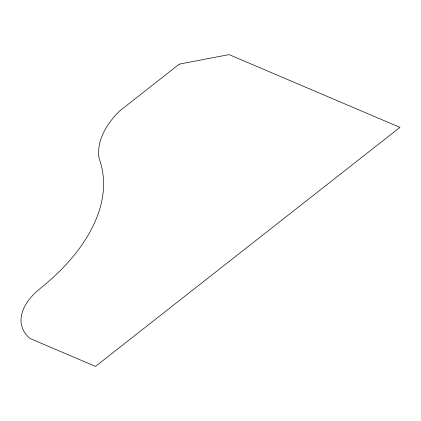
<?xml version="1.0" encoding="UTF-8"?>
<svg xmlns="http://www.w3.org/2000/svg" width="421" height="421" viewBox="0 0 421 421"><rect width="100%" height="100%" fill="white"/><g stroke="black" fill="none" stroke-linecap="round" stroke-linejoin="round"><path stroke-width="0.63" d="M179.304 64.129L119.538 111.049A103.992 59.203 -17.2 0 0 99.124 158.522A219.678 125.058 -17.2 0 1 41.621 287.343A67.155 38.227 -17.2 0 0 30.165 338.563L95.504 366.391L399.95 127.384L229.082 54.609L179.304 64.129"/></g></svg>
